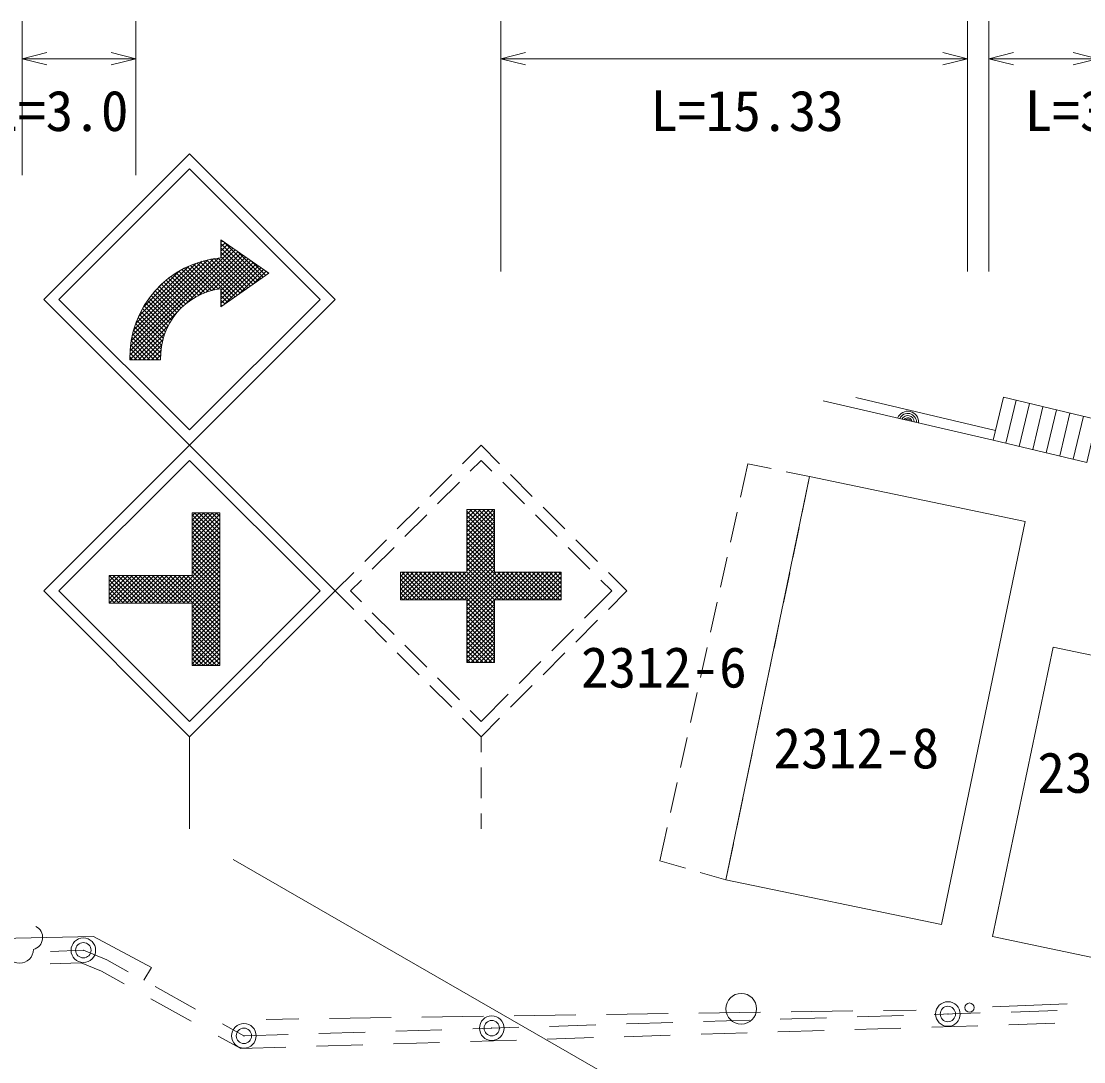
# Model space of a CAD drawing. Units: millimetres, scale not verified. Extents: x 40000 to 680000, y 20000 to 380000.
# Drawn here: x 289975 to 324500, y 283362 to 317189 of the extents above; entities that cross this region are included whole.
import ezdxf
from ezdxf.enums import TextEntityAlignment as Align

# ---------------------------------------------------------------- set-up
doc = ezdxf.new("R2010")
doc.units = ezdxf.units.MM
doc.header["$LTSCALE"] = 1000
doc.header["$PDMODE"] = 32
doc.header["$PDSIZE"] = 500
for name, color, linetype, lineweight in [('M-BGD', 7, 'Continuous', 13), ('M-BMK-ROW', 30, 'Continuous', 13), ('M-STR-HTXT', 7, 'Continuous', 13), ('M-STR-STRC', 7, 'Continuous', 13)]:
    doc.layers.add(name, color=color, linetype=linetype, lineweight=lineweight)
doc.layers.add('M-BMK-HTXT', color=7, linetype='Continuous')
doc.styles.add('ＭＳ ゴシック', font='')
doc.styles.get('ＭＳ ゴシック').set_extended_font_data('MS Gothic')

msp = doc.modelspace()

# ---------------------------------------------------------------- linework, layer by layer
at = {"layer": 'M-BGD'}
for p, q in [((317097, 304961), (321632, 303884)), ((322299, 304867), (321968, 303473)), ((321557, 303571), (316027, 304848)), ((322737, 304763), (322406, 303369)), ((323175, 304659), (322844, 303265)), ((323613, 304555), (323282, 303161)), ((324051, 304451), (323719, 303057)), ((324488, 304347), (324157, 302953)), ((313582, 302803), (313341, 301717)), ((314343, 302645), (313582, 302803)), ((315593, 302386), (314832, 302544)), ((315350, 301217), (315593, 302386)), ((313233, 301228), (313017, 300252)), ((315045, 299749), (315249, 300728)), ((312909, 299764), (312693, 298788)), ((314741, 298280), (314944, 299259)), ((312584, 298299), (312368, 297323)), ((314436, 296811), (314639, 297791)), ((312260, 296835), (312044, 295859)), ((314131, 295343), (314334, 296322)), ((311936, 295370), (311720, 294394)), ((313826, 293874), (314029, 294853)), ((311611, 293906), (311395, 292929)), ((313521, 292405), (313724, 293384)), ((311287, 292441), (311071, 291465)), ((313216, 290937), (313419, 291916)), ((310963, 290977), (310722, 289890)), ((312872, 289279), (313115, 290447)), ((310722, 289890), (311557, 289653)), ((312037, 289516), (312872, 289279)), ((290924, 286952), (291993, 286988)), ((291993, 286988), (292759, 286675)), ((290918, 286541), (291919, 286574)), ((291919, 286574), (292581, 286304)), ((292759, 286675), (293454, 286289)), ((292581, 286304), (293315, 285897)), ((294329, 285804), (295640, 285076)), ((294190, 285412), (295501, 284684)), ((321536, 285153), (323959, 285250)), ((302995, 284811), (304994, 284840)), ((305994, 284855), (307994, 284884)), ((308994, 284898), (310994, 284928)), ((311994, 284942), (313993, 284971)), ((314993, 284986), (316993, 285015)), ((317139, 284824), (318638, 284870)), ((317993, 285029), (319057, 285045)), ((319638, 284901), (321137, 284948)), ((322137, 284979), (323636, 285026)), ((296514, 284591), (297210, 284205)), ((297931, 284737), (298995, 284753)), ((299995, 284767), (301995, 284796)), ((304645, 284436), (306144, 284482)), ((307144, 284513), (308643, 284560)), ((309643, 284591), (311142, 284637)), ((312141, 284669), (313641, 284715)), ((314640, 284746), (316139, 284793)), ((319561, 284488), (321060, 284535)), ((322060, 284566), (323559, 284613)), ((296375, 284198), (297109, 283791)), ((297210, 284205), (298648, 284249)), ((299647, 284280), (301147, 284327)), ((302146, 284358), (303645, 284405)), ((307067, 284100), (308566, 284147)), ((309566, 284178), (311065, 284225)), ((312064, 284256), (313564, 284302)), ((314563, 284333), (316062, 284380)), ((317062, 284411), (318561, 284457)), ((297109, 283791), (298571, 283836)), ((299570, 283867), (301070, 283914)), ((302069, 283945), (303568, 283992)), ((304568, 284023), (306067, 284069))]:
    msp.add_line(p, q, dxfattribs=at)
for points in [[(321557, 303571), (324595, 302849), (324926, 304243), (321888, 304965)], [(322599, 300931), (319879, 287824), (312872, 289279), (315593, 302386)], [(323507, 296843), (321538, 287430), (327248, 286236), (329217, 295649)]]:
    msp.add_lwpolyline(points, close=True, dxfattribs=at)
msp.add_lwpolyline([(285252, 286761), (285244, 287279), (292328, 287430), (294208, 286422), (293957, 286010)], dxfattribs=at)
for centre, radius in [((313370, 285085), 500), ((320787, 285123), 150)]:
    msp.add_circle(centre, radius, dxfattribs=at)
for centre, radius, start, end in [((318780, 304157), 354, 355.791, 158.1962), ((318780, 304157), 283, 358.015, 155.9721), ((318780, 304157), 212, 1.7614, 152.2258), ((318780, 304157), 142, 9.4731, 144.5141), ((318780, 304157), 100, 19.7908, 134.1964), ((290268, 287403), 402, 284.6658, 63.913), ((289920, 287014), 450, 180, 0)]:
    msp.add_arc(centre, radius, start, end, dxfattribs=at)
at = {"layer": 'M-BMK-ROW'}
for centre in [(291993, 286988), (320085, 284915), (305264, 284455), (297210, 284205)]:
    msp.add_circle(centre, 400, dxfattribs=at)
for p in [(291993, 286988), (320085, 284915), (305264, 284455), (297210, 284205)]:
    msp.add_point(p, dxfattribs=at)
at = {"layer": 'M-STR-HTXT'}
for p, q in [((290007, 317189), (290007, 312189)), ((293699, 317189), (293699, 312189)), ((305558, 317189), (305558, 309048)), ((320718, 317189), (320718, 309048)), ((321419, 317189), (321419, 309048)), ((290007, 315968), (290807, 316168)), ((290007, 315968), (293699, 315968)), ((290007, 315968), (290807, 315768)), ((293699, 315968), (292899, 316168)), ((293699, 315968), (292899, 315768)), ((305558, 315968), (306358, 316168)), ((305558, 315968), (320718, 315968)), ((305558, 315968), (306358, 315768)), ((320718, 315968), (319918, 316168)), ((320718, 315968), (319918, 315768)), ((321419, 315968), (322219, 316168)), ((321419, 315968), (324960, 315968)), ((321419, 315968), (322219, 315768)), ((324960, 315968), (324160, 316168)), ((324960, 315968), (324160, 315768)), ((309429, 282699), (296865, 289937))]:
    msp.add_line(p, q, dxfattribs=at)
at = {"layer": 'M-STR-STRC'}
for p, q in [((290704, 308144), (295442, 312881)), ((295442, 312881), (300180, 308144)), ((291199, 308144), (295442, 312386)), ((295442, 312386), (299685, 308144)), ((296460, 310081), (296460, 309498)), ((296460, 310081), (298024, 308995)), ((296460, 309992), (296513, 310044)), ((293503, 306328), (296930, 309755)), ((293509, 306475), (296847, 309813)), ((295297, 307980), (297014, 309697)), ((296460, 309850), (296596, 309987)), ((297673, 308752), (296460, 309965)), ((296460, 309709), (296680, 309929)), ((296460, 309567), (296763, 309871)), ((297590, 308694), (296460, 309823)), ((297757, 308810), (296542, 310024)), ((297840, 308868), (297005, 309703)), ((293523, 306630), (296383, 309490)), ((293546, 306795), (296219, 309467)), ((293580, 306970), (296043, 309433)), ((293628, 307159), (295854, 309385)), ((295721, 308263), (297097, 309639)), ((296922, 308230), (295787, 309366)), ((297006, 308288), (295896, 309397)), ((295973, 308373), (297181, 309581)), ((297089, 308346), (296009, 309426)), ((297173, 308404), (296126, 309451)), ((296179, 308438), (297264, 309523)), ((297256, 308462), (296246, 309472)), ((296360, 308477), (297347, 309465)), ((297339, 308520), (296371, 309489)), ((297506, 308636), (296460, 309682)), ((297423, 308578), (296460, 309541)), ((296460, 308436), (297431, 309407)), ((296460, 308295), (297514, 309349)), ((297924, 308926), (297468, 309381)), ((293695, 307368), (295645, 309318)), ((293792, 307606), (295407, 309221)), ((293942, 307898), (295115, 309071)), ((295745, 308275), (295012, 309008)), ((295842, 308320), (295100, 309062)), ((295942, 308362), (295190, 309113)), ((296046, 308399), (295283, 309162)), ((296155, 308431), (295378, 309208)), ((296269, 308459), (295476, 309252)), ((296388, 308482), (295577, 309293)), ((296839, 308172), (295680, 309331)), ((296460, 308153), (297598, 309291)), ((296460, 308012), (297681, 309233)), ((298024, 308995), (296460, 307909)), ((296587, 307997), (297765, 309175)), ((297050, 308319), (297848, 309117)), ((297513, 308640), (297932, 309059)), ((298007, 308984), (297931, 309060)), ((297976, 308962), (298015, 309001)), ((294299, 308397), (294616, 308713)), ((295317, 307997), (294608, 308706)), ((295396, 308059), (294684, 308771)), ((295478, 308118), (294763, 308834)), ((295564, 308174), (294844, 308894)), ((295653, 308226), (294927, 308952)), ((294969, 307637), (294258, 308348)), ((295032, 307715), (294324, 308424)), ((295099, 307790), (294391, 308498)), ((295168, 307862), (294461, 308570)), ((295241, 307931), (294533, 308639)), ((296460, 308492), (296460, 307909)), ((296755, 308114), (296460, 308409)), ((290704, 308144), (295442, 303406)), ((291199, 308144), (295442, 303901)), ((294750, 307291), (294018, 308022)), ((294800, 307383), (294075, 308107)), ((294853, 307471), (294134, 308190)), ((294909, 307556), (294195, 308270)), ((295442, 303406), (300180, 308144)), ((295442, 303901), (299685, 308144)), ((296672, 308056), (296460, 308268)), ((296588, 307998), (296460, 308126)), ((296505, 307940), (296460, 307985)), ((293504, 306187), (295033, 307716)), ((294589, 306886), (293816, 307659)), ((294623, 306993), (293863, 307753)), ((294661, 307097), (293912, 307846)), ((294704, 307196), (293964, 307935)), ((293645, 306187), (294750, 307292)), ((294518, 306532), (293692, 307359)), ((294537, 306656), (293731, 307462)), ((294560, 306773), (293772, 307562)), ((294440, 306187), (293594, 307032)), ((294503, 306265), (293624, 307145)), ((294507, 306403), (293656, 307253)), ((293787, 306187), (294640, 307040)), ((294016, 306187), (293528, 306674)), ((294157, 306187), (293546, 306797)), ((294298, 306187), (293568, 306917)), ((293928, 306187), (294575, 306834)), ((294069, 306187), (294536, 306654)), ((293591, 306187), (293503, 306275)), ((293733, 306187), (293506, 306413)), ((293874, 306187), (293515, 306546)), ((294211, 306187), (294514, 306490)), ((294352, 306187), (294504, 306338)), ((294504, 306187), (293504, 306187)), ((294504, 306187), (293504, 306187)), ((294494, 306187), (294504, 306197)), ((290704, 298668), (295442, 303406)), ((295442, 303406), (300180, 298668)), ((304316, 302805), (304917, 303406)), ((304917, 303406), (305518, 302805)), ((291199, 298668), (295442, 302911)), ((295442, 302911), (299685, 298668)), ((304564, 302558), (304917, 302911)), ((304917, 302911), (305271, 302558)), ((303256, 301744), (303963, 302451)), ((305872, 302451), (306579, 301744)), ((303503, 301497), (304210, 302204)), ((305624, 302204), (306331, 301497)), ((295524, 301207), (295524, 299174)), ((295524, 301207), (296424, 301207)), ((295524, 301108), (295622, 301207)), ((295524, 300967), (295764, 301207)), ((295524, 300826), (295905, 301207)), ((295524, 300684), (296047, 301207)), ((295524, 300543), (296188, 301207)), ((295524, 300401), (296330, 301207)), ((295524, 300260), (296424, 301160)), ((296424, 300243), (295524, 301143)), ((296424, 300384), (295602, 301207)), ((296424, 300525), (295743, 301207)), ((296424, 300667), (295884, 301207)), ((296424, 300808), (296026, 301207)), ((296424, 300950), (296167, 301207)), ((296424, 301091), (296309, 301207)), ((296424, 301207), (296424, 296242)), ((302195, 300684), (302902, 301391)), ((302442, 300436), (303149, 301143)), ((304458, 301311), (304458, 299278)), ((304458, 301311), (305358, 301311)), ((304458, 301298), (304470, 301311)), ((304458, 301157), (304612, 301311)), ((304458, 301016), (304753, 301311)), ((304458, 300874), (304895, 301311)), ((304458, 300733), (305036, 301311)), ((304458, 300591), (305178, 301311)), ((304458, 300450), (305319, 301311)), ((305358, 300358), (304458, 301258)), ((304458, 300309), (305358, 301209)), ((305358, 300217), (304458, 301117)), ((304458, 300167), (305358, 301067)), ((305358, 300500), (304547, 301311)), ((305358, 300641), (304688, 301311)), ((305358, 300783), (304830, 301311)), ((305358, 300924), (304971, 301311)), ((305358, 301065), (305113, 301311)), ((305358, 301207), (305254, 301311)), ((305358, 301311), (305358, 299278)), ((306685, 301143), (307392, 300436)), ((306932, 301391), (307640, 300684)), ((295524, 300118), (296424, 301018)), ((296424, 300101), (295524, 301001)), ((295524, 299977), (296424, 300877)), ((296424, 299960), (295524, 300860)), ((295524, 299836), (296424, 300736)), ((296424, 299818), (295524, 300718)), ((305358, 300076), (304458, 300976)), ((304458, 300026), (305358, 300926)), ((305358, 299934), (304458, 300834)), ((304458, 299884), (305358, 300784)), ((295524, 299694), (296424, 300594)), ((296424, 299677), (295524, 300577)), ((295524, 299553), (296424, 300453)), ((296424, 299536), (295524, 300436)), ((305358, 299793), (304458, 300693)), ((304458, 299743), (305358, 300643)), ((305358, 299651), (304458, 300551)), ((304458, 299601), (305358, 300501)), ((305358, 299510), (304458, 300410)), ((294670, 298274), (296424, 300029)), ((295524, 299411), (296424, 300311)), ((296424, 299394), (295524, 300294)), ((295524, 299270), (296424, 300170)), ((296424, 299253), (295524, 300153)), ((301134, 299623), (301841, 300330)), ((301382, 299376), (302089, 300083)), ((303659, 298378), (305358, 300077)), ((304458, 299460), (305358, 300360)), ((305358, 299368), (304458, 300268)), ((304458, 299319), (305358, 300219)), ((306207, 298378), (304458, 300127)), ((307746, 300083), (308453, 299376)), ((307993, 300330), (308700, 299623)), ((294811, 298274), (296424, 299887)), ((294953, 298274), (296424, 299746)), ((296424, 299111), (295524, 300011)), ((296424, 298970), (295524, 299870)), ((296424, 298828), (295524, 299728)), ((303801, 298378), (305358, 299936)), ((303942, 298378), (305358, 299794)), ((306065, 298378), (304458, 299986)), ((305924, 298378), (304458, 299844)), ((305783, 298378), (304458, 299703)), ((295094, 298274), (296424, 299604)), ((295236, 298274), (296424, 299463)), ((296424, 298687), (295524, 299587)), ((296424, 298546), (295524, 299446)), ((304083, 298378), (305358, 299653)), ((304225, 298378), (305358, 299511)), ((304366, 298378), (305358, 299370)), ((305641, 298378), (304458, 299561)), ((305500, 298378), (304458, 299420)), ((292831, 299174), (292831, 298274)), ((295524, 299174), (292831, 299174)), ((292831, 299123), (292883, 299174)), ((292831, 298981), (293024, 299174)), ((292831, 298840), (293166, 299174)), ((292831, 298698), (293307, 299174)), ((292831, 298557), (293449, 299174)), ((292831, 298416), (293590, 299174)), ((292831, 298274), (293731, 299174)), ((293726, 298274), (292831, 299169)), ((293584, 298274), (292831, 299027)), ((293867, 298274), (292967, 299174)), ((292973, 298274), (293873, 299174)), ((294009, 298274), (293109, 299174)), ((293114, 298274), (294014, 299174)), ((294150, 298274), (293250, 299174)), ((293256, 298274), (294156, 299174)), ((294291, 298274), (293391, 299174)), ((293397, 298274), (294297, 299174)), ((294433, 298274), (293533, 299174)), ((293538, 298274), (294438, 299174)), ((294574, 298274), (293674, 299174)), ((293680, 298274), (294580, 299174)), ((294716, 298274), (293816, 299174)), ((293821, 298274), (294721, 299174)), ((294857, 298274), (293957, 299174)), ((293963, 298274), (294863, 299174)), ((294999, 298274), (294099, 299174)), ((294104, 298274), (295004, 299174)), ((295140, 298274), (294240, 299174)), ((294246, 298274), (295146, 299174)), ((295281, 298274), (294381, 299174)), ((294387, 298274), (295287, 299174)), ((295423, 298274), (294523, 299174)), ((294528, 298274), (295428, 299174)), ((296424, 297414), (294664, 299174)), ((296424, 297556), (294806, 299174)), ((296424, 297697), (294947, 299174)), ((296424, 297838), (295089, 299174)), ((296424, 297980), (295230, 299174)), ((296424, 298121), (295371, 299174)), ((295377, 298274), (296424, 299321)), ((296424, 298263), (295513, 299174)), ((295518, 298274), (296424, 299180)), ((296424, 298404), (295524, 299304)), ((295524, 298139), (296424, 299039)), ((300180, 298668), (300781, 299269)), ((300675, 298668), (301028, 299022)), ((302296, 299278), (302296, 298378)), ((304458, 299278), (302296, 299278)), ((302296, 299137), (302438, 299278)), ((302296, 298995), (302579, 299278)), ((302296, 298854), (302721, 299278)), ((302296, 298713), (302862, 299278)), ((302296, 298571), (303004, 299278)), ((302296, 298430), (303145, 299278)), ((303096, 298378), (302296, 299177)), ((302954, 298378), (302296, 299036)), ((303237, 298378), (302337, 299278)), ((302386, 298378), (303286, 299278)), ((303378, 298378), (302478, 299278)), ((302528, 298378), (303428, 299278)), ((303520, 298378), (302620, 299278)), ((302669, 298378), (303569, 299278)), ((303661, 298378), (302761, 299278)), ((302811, 298378), (303711, 299278)), ((303803, 298378), (302903, 299278)), ((302952, 298378), (303852, 299278)), ((303944, 298378), (303044, 299278)), ((303094, 298378), (303994, 299278)), ((304086, 298378), (303186, 299278)), ((303235, 298378), (304135, 299278)), ((304227, 298378), (303327, 299278)), ((303376, 298378), (304276, 299278)), ((304368, 298378), (303468, 299278)), ((303518, 298378), (304418, 299278)), ((305358, 297530), (303610, 299278)), ((305358, 297671), (303751, 299278)), ((305358, 297813), (303893, 299278)), ((305358, 297954), (304034, 299278)), ((305358, 298096), (304175, 299278)), ((305358, 298237), (304317, 299278)), ((305358, 298378), (304458, 299278)), ((304458, 298329), (305408, 299278)), ((304458, 298187), (305549, 299278)), ((304458, 298046), (305691, 299278)), ((304458, 297904), (305832, 299278)), ((304458, 297763), (305973, 299278)), ((304458, 297622), (306115, 299278)), ((304458, 297480), (306256, 299278)), ((306348, 298378), (305448, 299278)), ((305498, 298378), (306398, 299278)), ((306490, 298378), (305590, 299278)), ((305639, 298378), (306539, 299278)), ((306631, 298378), (305731, 299278)), ((305781, 298378), (306681, 299278)), ((306773, 298378), (305873, 299278)), ((305922, 298378), (306822, 299278)), ((306914, 298378), (306014, 299278)), ((306063, 298378), (306963, 299278)), ((307055, 298378), (306155, 299278)), ((306205, 298378), (307105, 299278)), ((307197, 298378), (306297, 299278)), ((306346, 298378), (307246, 299278)), ((307338, 298378), (306438, 299278)), ((306488, 298378), (307388, 299278)), ((307480, 298378), (306580, 299278)), ((306629, 298378), (307520, 299269)), ((307520, 298480), (306721, 299278)), ((306770, 298378), (307520, 299128)), ((307520, 298621), (306862, 299278)), ((306912, 298378), (307520, 298986)), ((307520, 298762), (307004, 299278)), ((307520, 298904), (307145, 299278)), ((307520, 299045), (307287, 299278)), ((307520, 299187), (307428, 299278)), ((308806, 299022), (309160, 298668)), ((309054, 299269), (309655, 298668)), ((290704, 298668), (295442, 293931)), ((291199, 298668), (295442, 294426)), ((293443, 298274), (292831, 298886)), ((293302, 298274), (292831, 298744)), ((295442, 293931), (300180, 298668)), ((295442, 294426), (299685, 298668)), ((295524, 297997), (296424, 298897)), ((295524, 297856), (296424, 298756)), ((300180, 298668), (300781, 298067)), ((300675, 298668), (301028, 298315)), ((302813, 298378), (302296, 298895)), ((302671, 298378), (302296, 298753)), ((307053, 298378), (307520, 298845)), ((307195, 298378), (307520, 298703)), ((308276, 297785), (309160, 298668)), ((309054, 298067), (309655, 298668)), ((293160, 298274), (292831, 298603)), ((293019, 298274), (292831, 298461)), ((292877, 298274), (292831, 298320)), ((295524, 297714), (296424, 298614)), ((295524, 297573), (296424, 298473)), ((295524, 297431), (296424, 298331)), ((302530, 298378), (302296, 298612)), ((302388, 298378), (302296, 298470)), ((302296, 298378), (304458, 298378)), ((304458, 298378), (304458, 296346)), ((305358, 298378), (305358, 296346)), ((307336, 298378), (307520, 298562)), ((307478, 298378), (307520, 298420)), ((292831, 298274), (295524, 298274)), ((295524, 298274), (295524, 296242)), ((295524, 297290), (296424, 298190)), ((296424, 297273), (295524, 298173)), ((295524, 297149), (296424, 298049)), ((296424, 297131), (295524, 298031)), ((301382, 297961), (302089, 297254)), ((305358, 297389), (304458, 298289)), ((304458, 297339), (305358, 298239)), ((305358, 297247), (304458, 298147)), ((304458, 297197), (305358, 298097)), ((305358, 297106), (304458, 298006)), ((304458, 297056), (305358, 297956)), ((295524, 297007), (296424, 297907)), ((296424, 296990), (295524, 297890)), ((295524, 296866), (296424, 297766)), ((296424, 296848), (295524, 297748)), ((295524, 296724), (296424, 297624)), ((296424, 296707), (295524, 297607)), ((301134, 297714), (301841, 297007)), ((305358, 296964), (304458, 297864)), ((304458, 296914), (305358, 297814)), ((305358, 296823), (304458, 297723)), ((304458, 296773), (305358, 297673)), ((307993, 297007), (308700, 297714)), ((295524, 296583), (296424, 297483)), ((296424, 296566), (295524, 297466)), ((295524, 296442), (296424, 297342)), ((296424, 296424), (295524, 297324)), ((305358, 296681), (304458, 297581)), ((304458, 296632), (305358, 297532)), ((305358, 296540), (304458, 297440)), ((304458, 296490), (305358, 297390)), ((305358, 296399), (304458, 297299)), ((307215, 296724), (307922, 297431)), ((295524, 296300), (296424, 297200)), ((296424, 296283), (295524, 297183)), ((296324, 296242), (295524, 297041)), ((295607, 296242), (296424, 297059)), ((295749, 296242), (296424, 296917)), ((304458, 296349), (305358, 297249)), ((305270, 296346), (304458, 297157)), ((305128, 296346), (304458, 297016)), ((304597, 296346), (305358, 297107)), ((304738, 296346), (305358, 296966)), ((296183, 296242), (295524, 296900)), ((296041, 296242), (295524, 296759)), ((295900, 296242), (295524, 296617)), ((295890, 296242), (296424, 296776)), ((296031, 296242), (296424, 296634)), ((302195, 296653), (302902, 295946)), ((302442, 296901), (303149, 296194)), ((304987, 296346), (304458, 296874)), ((304845, 296346), (304458, 296733)), ((304704, 296346), (304458, 296591)), ((304879, 296346), (305358, 296824)), ((305021, 296346), (305358, 296683)), ((306932, 295946), (307640, 296653)), ((295758, 296242), (295524, 296476)), ((295617, 296242), (295524, 296334)), ((295524, 296242), (296424, 296242)), ((296173, 296242), (296424, 296493)), ((296314, 296242), (296424, 296352)), ((304562, 296346), (304458, 296450)), ((304458, 296346), (305358, 296346)), ((305162, 296346), (305358, 296542)), ((305304, 296346), (305358, 296400)), ((306155, 295663), (306862, 296370)), ((303256, 295593), (303963, 294885)), ((303503, 295840), (304210, 295133)), ((305872, 294885), (306579, 295593)), ((304917, 294426), (305801, 295310)), ((304316, 294532), (304917, 293931)), ((304564, 294779), (304917, 294426)), ((304917, 293931), (305518, 294532)), ((295442, 293931), (295442, 290931)), ((304917, 293931), (304917, 293431)), ((304917, 292931), (304917, 291931)), ((304917, 291431), (304917, 290931))]:
    msp.add_line(p, q, dxfattribs=at)
for points in [[(296460, 309498), (296460, 310081), (298024, 308995), (296460, 307909), (296460, 308492)], [(305358, 299278), (307520, 299278), (307520, 298378), (305358, 298378)]]:
    msp.add_lwpolyline(points, dxfattribs=at)
msp.add_lwpolyline([(292831, 298274), (292831, 299174), (295524, 299174), (295524, 301207), (296424, 301207), (296424, 296242), (295524, 296242), (295524, 298274)], close=True, dxfattribs=at)
for radius, start, end in [(3242, 95.0442, 181.4352), (3242, 95.0442, 181.4352), (2242, 97.3039, 182.0755), (2242, 97.3039, 182.0755)]:
    msp.add_arc((296745, 306268), radius, start, end, dxfattribs=at)

# ---------------------------------------------------------------- texts
at = {"layer": 'M-BMK-HTXT', "style": 'ＭＳ ゴシック'}
for s, p in [('2312-6', (310855, 295131)), ('2312-8', (317110, 292504)), ('2312-9', (325686, 291709))]:
    msp.add_text(s, height=1320, dxfattribs=at).set_placement(p, align=Align.BOTTOM_CENTER)
at = {"layer": 'M-STR-HTXT', "style": 'ＭＳ ゴシック'}
for s, p in [('L=3.0', (291216, 313223)), ('L=15.33', (313562, 313223)), ('L=3.0', (324822, 313223))]:
    msp.add_text(s, height=1320, dxfattribs=at).set_placement(p, align=Align.BOTTOM_CENTER)

doc.saveas('drawing.dxf')
